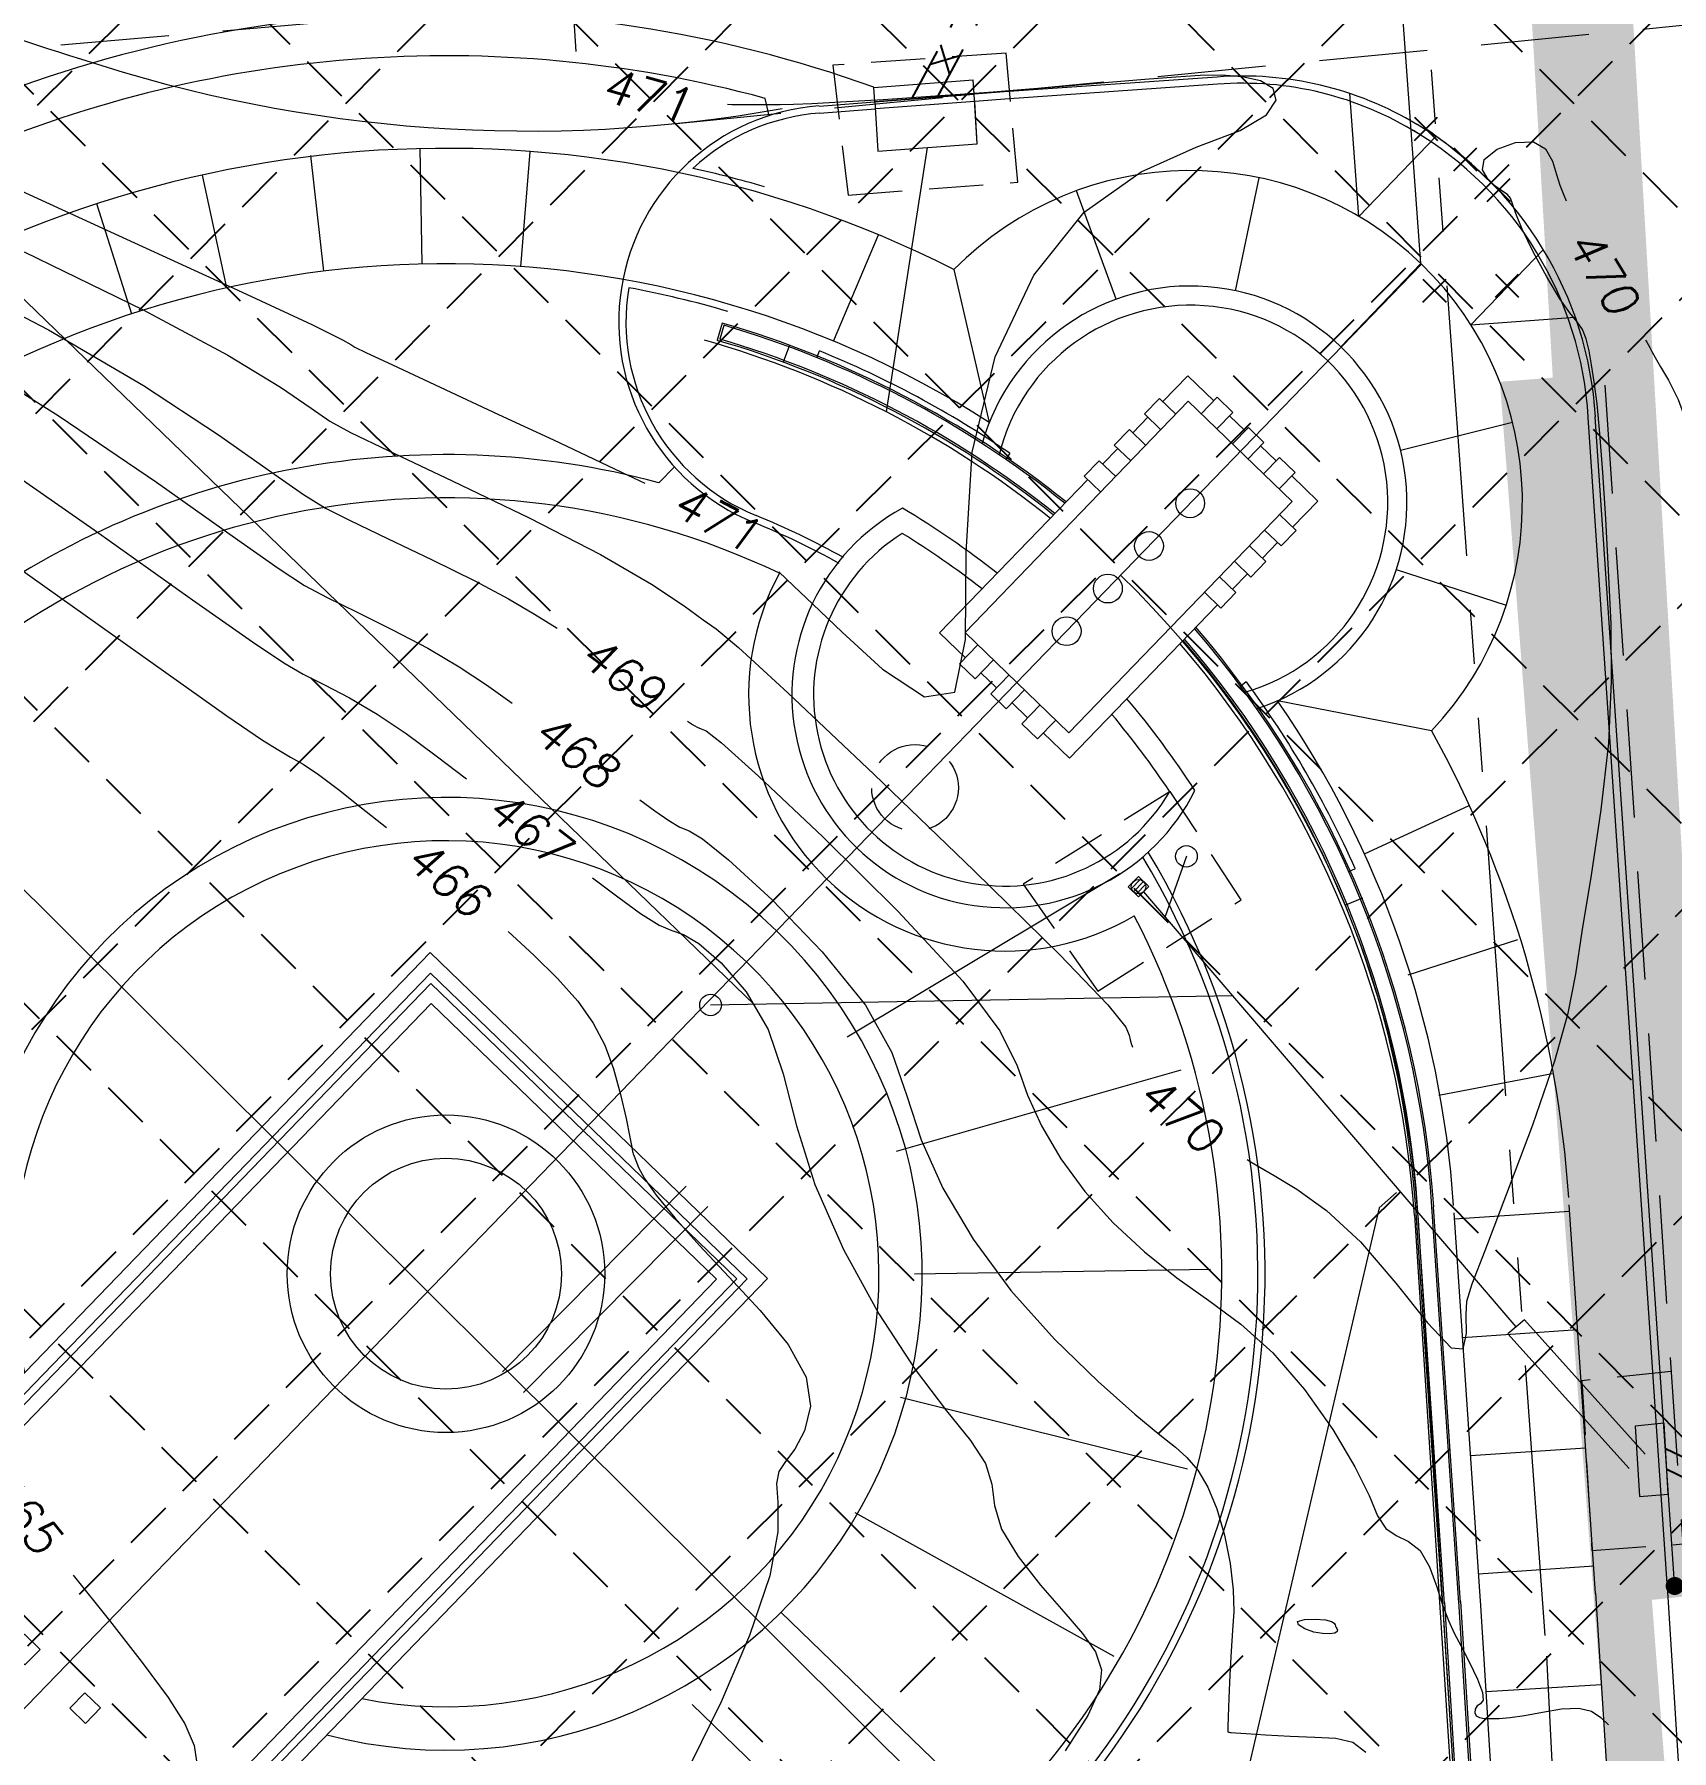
# Model space of a CAD drawing. Header units: inches. Extents: x 4334 to 5439, y 4649 to 5754.
# Drawn here: x 4981.2 to 5094.6, y 5161.8 to 5280.7 of the extents above; entities that cross this region are included whole.
import ezdxf
from ezdxf.enums import TextEntityAlignment as Align

# ---------------------------------------------------------------- set-up
doc = ezdxf.new("R2010")
doc.units = ezdxf.units.IN
doc.header["$LTSCALE"] = 30
doc.header["$MEASUREMENT"] = 0
for name, pattern in [('DIVIDE2', [0.625, 0.25, -0.125, 0, -0.125, 0, -0.125]), ('HIDDEN', [0.375, 0.25, -0.125]), ('HIDDEN2', [0.1875, 0.125, -0.0625]), ('PHANTOM2', [1.25, 0.625, -0.125, 0.125, -0.125, 0.125, -0.125])]:
    doc.linetypes.add(name, pattern=pattern)
for name, color, linetype in [('0s-curb', 7, 'Continuous'), ('0S-foun', 1, 'Continuous'), ('0S-jnts', 7, 'Continuous'), ('0s-paving', 1, 'Continuous'), ('0s-paving detail', 1, 'Continuous'), ('0S-sculpture', 7, 'HIDDEN2'), ('0s-utility', 40, 'Continuous'), ('0S-wall', 1, 'Continuous'), ('0s-wall cap', 1, 'Continuous'), ('BNDY RWC', 4, 'PHANTOM2'), ('CONC', 8, 'Continuous'), ('CURB', 6, 'Continuous'), ('CURB_FACE', 7, 'Continuous'), ('DA LINE', 211, 'DIVIDE2'), ('EC', 15, 'Continuous'), ('GRID', 254, 'HIDDEN'), ('p-conc', 161, 'Continuous'), ('PC', 15, 'Continuous'), ('PMAIN_EXST_DEMO', 7, 'Continuous'), ('PRJ LIMITS', 231, 'Continuous'), ('SAWCUT', 3, 'HIDDEN'), ('SILTFENCE', 23, 'HIDDEN'), ('street', 7, 'Continuous'), ('SW_AREA_DRAINS', 7, 'Continuous'), ('SW_INLET', 30, 'Continuous'), ('SW_INLET_EXST', 7, 'Continuous'), ('SW_PERF_DRAIN', 183, 'Continuous'), ('SW_PIPE', 30, 'Continuous'), ('SW_PIPE_EXIST', 7, 'HIDDEN2'), ('SW_PIPE_HDPE', 6, 'Continuous'), ('SW_PIPE_HDPE_18', 1, 'Continuous')]:
    doc.layers.add(name, color=color, linetype=linetype)
doc.layers.add('0s-parking stripe', color=12, linetype='Continuous', plot=False)
doc.styles.add('C80', font='SIMPLEX.shx', dxfattribs={"height": 0.04})

# ---------------------------------------------------------------- blocks, each defined once
blk = doc.blocks.new('194')
at = {"color": 0, "linetype": 'ByBlock'}
for p, q in [((-0.00294, -0.00294), (0.00294, 0.00294)), ((-0.00294, 0.00294), (0.00294, -0.00294))]:
    blk.add_line(p, q, dxfattribs=at)
blk.add_point((0, 0), dxfattribs=at)
blk = doc.blocks.new('_Dot')
at = {"color": 0, "linetype": 'ByBlock', "lineweight": -2}
blk.add_line((-0.5, 0), (-1, 0), dxfattribs=at)
at = {"color": 0, "linetype": 'ByBlock', "const_width": 0.5}
blk.add_lwpolyline([(-0.25, 0, 1), (0.25, 0, 1)], format="xyb", close=True, dxfattribs=at)

msp = doc.modelspace()

# ---------------------------------------------------------------- linework, layer by layer
at = {"layer": '0s-curb', "color": 7, "lineweight": 0}
for p, q in [((5035.55, 5275.69), (5039.42, 5275.99)), ((5035.58, 5275.19), (5039.46, 5275.49))]:
    msp.add_line(p, q, dxfattribs=at)
for centre, radius, start, end in [((5036.67, 5260.74), 15, 94.312, 247.7543), ((5036.67, 5260.74), 14.5, 94.312, 132.8477), ((5009.7, 5194.79), 78.47, 73.6694, 77.4029), ((5036.67, 5260.74), 14.5, 170.6521, 247.7543), ((5009.7, 5194.79), 69.47, 73.6694, 79.494), ((5009.7, 5194.79), 56.75, 60.9749, 67.7543), ((5009.7, 5194.79), 56.25, 61.0416, 67.7543), ((5009.7, 5194.79), 56.25, 316.0097, 30.883), ((5009.7, 5194.79), 56.75, 316.0097, 30.9763)]:
    msp.add_arc(centre, radius, start, end, dxfattribs=at)
at = {"layer": '0S-foun', "color": 7, "lineweight": 0}
for centre in [(5061.26, 5248.17), (5058.41, 5245.21), (5055.56, 5242.26), (5052.7, 5239.31)]:
    msp.add_circle(centre, 1, dxfattribs=at)
at = {"layer": '0S-jnts', "color": 7, "lineweight": 0}
for p, q in [((5008.05, 5264.76), (5007.92, 5272.76)), ((5014.88, 5264.54), (5015.53, 5272.51)), ((5001.24, 5264.24), (5000.33, 5272.27)), ((4994.51, 5263.09), (4992.84, 5270.91)), ((5064.39, 5262.89), (5066.05, 5270.72)), ((4987.93, 5261.28), (4985.52, 5268.91)), ((5056.14, 5262.31), (5053.39, 5269.82)), ((5036.56, 5259.39), (5039.66, 5266.77)), ((5044.89, 5264.36), (5047.34, 5253.77)), ((5077.25, 5264.77), (5071.7, 5259.01)), ((5075.83, 5251.84), (5083.6, 5253.78)), ((5075.54, 5243.57), (5083.15, 5241.1)), ((5077.99, 5232.41), (5067.32, 5234.49)), ((5073.33, 5223.88), (5080.59, 5227.24)), ((5076.36, 5215.5), (5083.97, 5217.94)), ((5078.49, 5207.16), (5086.34, 5208.66)), ((5087.55, 5199.11), (5079.57, 5198.57)), ((5080.13, 5190.38), (5088.11, 5190.93)), ((5080.68, 5182.2), (5088.66, 5182.74)), ((5081.24, 5174.01), (5089.22, 5174.55)), ((5081.76, 5165.84), (5089.74, 5166.34))]:
    msp.add_line(p, q, dxfattribs=at)
at = {"layer": '0s-parking stripe', "color": 7, "lineweight": 0}
for p, q in [((5056.39, 5222.49), (5037.49, 5211.18)), ((5040.91, 5203.29), (5060.63, 5208.91)), ((5042.16, 5194.79), (5062.67, 5195.12)), ((5041.18, 5186.25), (5061.08, 5181.27)), ((5038.03, 5178.25), (5055.96, 5168.3)), ((5032.91, 5171.34), (5047.67, 5157.09)), ((5026.75, 5164.95), (5041.51, 5150.71))]:
    msp.add_line(p, q, dxfattribs=at)
at = {"layer": '0s-paving', "color": 7, "lineweight": 0}
for p, q in [((5039.34, 5276.98), (5046.22, 5277.5)), ((5046.3, 5276.5), (5046.22, 5277.5)), ((5039.42, 5275.99), (5039.34, 5276.98)), ((5072.94, 5268.04), (5072.32, 5276.56)), ((5072.94, 5268.04), (5078.3, 5273.59)), ((5085.73, 5265.74), (5080.7, 5260.53)), ((5080.7, 5260.53), (5087.94, 5261.06)), ((5081.37, 5172.1), (5079.54, 5199.02)), ((5089.35, 5172.64), (5087.52, 5199.56)), ((5089.35, 5172.67), (5094, 5098.28)), ((5081.36, 5172.17), (5086.01, 5097.78))]:
    msp.add_line(p, q, dxfattribs=at)
for centre, radius, start, end in [((5009.7, 5194.79), 77.97, 63.1662, 125.6288), ((5061.28, 5248.22), 23, 316.5939, 135.4256), ((5009.7, 5194.79), 69.97, 57.4521, 125.6907), ((5009.7, 5194.79), 69.97, 3.8801, 34.5673), ((5009.7, 5194.79), 77.97, 3.8801, 28.8532)]:
    msp.add_arc(centre, radius, start, end, dxfattribs=at)
at = {"layer": '0s-paving detail', "color": 7, "lineweight": 0}
for p, q in [((5032.1, 5275.02), (5031.81, 5276.22)), ((5025.53, 5250.7), (5024.45, 5249.59)), ((5008.61, 5217.04), (4972.14, 5179.27)), ((5008.61, 5217.04), (5031.98, 5194.47)), ((5008.64, 5215.62), (4972.86, 5178.58)), ((5008.64, 5215.62), (5030.57, 5194.45)), ((5008.65, 5214.91), (4973.22, 5178.23)), ((5008.65, 5214.91), (5029.86, 5194.44)), ((5008.67, 5213.51), (4964.04, 5167.29)), ((5008.67, 5213.51), (5028.45, 5194.41)), ((4983.82, 5148.19), (5028.45, 5194.41)), ((4994.44, 5157.74), (5029.86, 5194.44)), ((4994.8, 5157.4), (5030.57, 5194.45)), ((4995.52, 5156.7), (5031.98, 5194.47))]:
    msp.add_line(p, q, dxfattribs=at)
for centre, radius in [((5057.68, 5221.61), 0.5), ((5009.7, 5194.79), 11), ((5009.7, 5194.79), 8)]:
    msp.add_circle(centre, radius, dxfattribs=at)
for centre, radius, start, end in [((5009.7, 5194.79), 87.38, 70.1689, 114.6963), ((5009.7, 5194.79), 84.38, 74.8099, 114.0321), ((5009.7, 5194.79), 56.75, 74.9327, 126.1112), ((5009.7, 5194.79), 53.75, 64.5508, 136.241), ((5048.42, 5234.9), 17.75, 151.6635, 300.3559), ((5009.7, 5194.79), 33, 255.5101, 196.5139), ((5009.7, 5194.79), 30, 258.8073, 193.2187), ((5009.7, 5194.79), 53.75, 316.0097, 27.4689)]:
    msp.add_arc(centre, radius, start, end, dxfattribs=at)
at = {"layer": '0S-sculpture', "color": 7, "lineweight": 0}
msp.add_circle((5042.2, 5228.46), 3, dxfattribs=at)
at = {"layer": '0s-utility', "color": 7, "lineweight": 0}
msp.add_lwpolyline([(5039.42, 5275.99), (5039.62, 5272.56), (5046.5, 5273.08), (5046.34, 5276.01)], dxfattribs=at)
at = {"layer": '0S-wall', "color": 7, "lineweight": 0}
for p, q in [((5028.95, 5260.49), (5028.67, 5259.53)), ((5033.49, 5259.12), (5033.06, 5257.95)), ((5035.39, 5258.25), (5035.57, 5258.72)), ((5059.37, 5255.21), (5061.1, 5257)), ((5061.1, 5257), (5062.9, 5255.27)), ((5045.67, 5239.22), (5061.13, 5255.24)), ((5059.13, 5255.43), (5058.09, 5254.36)), ((5060.27, 5254.34), (5059.13, 5255.43)), ((5061.13, 5255.24), (5068.33, 5248.29)), ((5062.03, 5254.37), (5063.13, 5255.51)), ((5063.11, 5253.33), (5064.21, 5254.46)), ((5063.13, 5255.51), (5064.21, 5254.46)), ((5057.05, 5253.28), (5056, 5252.2)), ((5058.18, 5252.18), (5057.05, 5253.28)), ((5057.28, 5253.05), (5058.33, 5254.13)), ((5058.33, 5254.13), (5057.28, 5253.05)), ((5059.22, 5253.26), (5058.09, 5254.36)), ((5063.98, 5254.23), (5065.06, 5253.18)), ((5064.19, 5252.28), (5065.29, 5253.42)), ((5065.29, 5253.42), (5066.37, 5252.38)), ((5057.14, 5251.1), (5056, 5252.2)), ((5065.27, 5251.24), (5066.37, 5252.38)), ((5066.14, 5252.14), (5067.22, 5251.1)), ((5048.76, 5251.63), (5048.48, 5251.22)), ((5054.96, 5251.12), (5053.92, 5250.04)), ((5056.1, 5250.02), (5054.96, 5251.12)), ((5055.2, 5250.89), (5056.24, 5251.97)), ((5056.24, 5251.97), (5055.2, 5250.89)), ((5066.35, 5250.2), (5067.45, 5251.34)), ((5067.45, 5251.34), (5068.53, 5250.3)), ((5043.9, 5239.19), (5054.16, 5249.81)), ((5055.06, 5248.94), (5053.92, 5250.04)), ((5067.43, 5249.16), (5068.53, 5250.3)), ((5068.3, 5250.06), (5070.1, 5248.32)), ((5052.86, 5232.27), (5068.33, 5248.29)), ((5067.46, 5247.39), (5068.6, 5246.29)), ((5068.36, 5246.52), (5070.1, 5248.32)), ((5066.42, 5246.31), (5067.56, 5245.22)), ((5067.56, 5245.22), (5068.6, 5246.29)), ((5065.38, 5245.23), (5066.51, 5244.14)), ((5066.28, 5244.37), (5067.32, 5245.44)), ((5066.28, 5244.37), (5067.32, 5245.44)), ((5064.34, 5244.15), (5065.47, 5243.06)), ((5065.47, 5243.06), (5066.51, 5244.14)), ((5063.29, 5243.08), (5064.43, 5241.98)), ((5064.19, 5242.21), (5065.23, 5243.29)), ((5064.19, 5242.21), (5065.23, 5243.29)), ((5062.25, 5242), (5063.39, 5240.9)), ((5063.39, 5240.9), (5064.43, 5241.98)), ((5052.9, 5230.5), (5063.15, 5241.13)), ((5045.69, 5237.46), (5043.9, 5239.19)), ((5052.86, 5232.27), (5045.67, 5239.22)), ((5046.55, 5238.36), (5045.28, 5237.05)), ((5045.28, 5237.05), (5046.36, 5236.01)), ((5047.63, 5237.32), (5046.36, 5236.01)), ((5046.76, 5236.42), (5047.84, 5235.38)), ((5048.71, 5236.28), (5047.44, 5234.96)), ((5065.15, 5235.79), (5064.76, 5235.5)), ((5047.44, 5234.96), (5048.52, 5233.92)), ((5049.79, 5235.24), (5048.52, 5233.92)), ((5048.92, 5234.34), (5050, 5233.3)), ((5050.87, 5234.2), (5049.6, 5232.88)), ((5051.95, 5233.15), (5050.68, 5231.84)), ((5049.6, 5232.88), (5050.68, 5231.84)), ((5052.9, 5230.5), (5051.08, 5232.26)), ((5072.25, 5222.67), (5072.71, 5222.87)), ((5073.19, 5220.8), (5072.03, 5220.33)), ((5078.87, 5171.93), (5077.01, 5199.35)), ((5079.87, 5172), (5078.01, 5199.42)), ((5078.87, 5172.02), (5084.79, 5077.27)), ((5079.86, 5172.08), (5085.82, 5076.89))]:
    msp.add_line(p, q, dxfattribs=at)
for points in [[(4979.45, 5168.74), (4980.5, 5169.82), (4981.58, 5168.77), (4980.53, 5167.7)], [(4983.65, 5164.69), (4984.69, 5165.76), (4985.77, 5164.72), (4984.73, 5163.64)]]:
    msp.add_lwpolyline(points, close=True, dxfattribs=at)
for centre, radius, start, end in [((5061.28, 5248.22), 15, 287.8243, 164.1951), ((5061.28, 5248.22), 13.67, 286.0428, 165.9766), ((5009.7, 5194.79), 68.47, 51.2291, 73.6694), ((5009.7, 5194.79), 67.47, 51.3067, 73.6694), ((5009.7, 5194.79), 68.97, 55.5044, 67.966), ((5048.42, 5234.9), 14.75, 118.7674, 333.252), ((5009.7, 5194.79), 61.75, 51.7987, 59.1969), ((5048.42, 5234.9), 13.25, 122.4459, 329.5736), ((5009.7, 5194.79), 60.25, 51.9433, 58.3539), ((5009.7, 5194.79), 68.47, 3.8801, 40.754), ((5009.7, 5194.79), 67.47, 3.8801, 40.6759), ((5009.7, 5194.79), 68.97, 24.0202, 36.4797), ((5009.7, 5194.79), 61.75, 32.8226, 40.1805), ((5009.7, 5194.79), 60.25, 33.6655, 40.0349)]:
    msp.add_arc(centre, radius, start, end, dxfattribs=at)
at = {"layer": '0s-wall cap', "color": 7, "lineweight": 0}
for p, q in [((5028.84, 5260.65), (5028.49, 5259.46)), ((5078.75, 5171.93), (5076.89, 5199.35)), ((5079.99, 5172.01), (5078.13, 5199.43)), ((5078.74, 5172.01), (5084.66, 5077.32)), ((5079.99, 5172.09), (5085.94, 5076.84))]:
    msp.add_line(p, q, dxfattribs=at)
for radius, start, end in [(68.59, 51.2196, 73.7936), (67.34, 51.3166, 73.7959), (68.59, 3.8801, 40.7637), (67.34, 3.8801, 40.666)]:
    msp.add_arc((5009.7, 5194.79), radius, start, end, dxfattribs=at)
at = {"layer": 'BNDY RWC', "color": 7, "lineweight": 0}
for p, q in [((5076.32, 5300.63), (5085.94, 5168.29)), ((5085.94, 5168.29), (5089.24, 5104.04))]:
    msp.add_line(p, q, dxfattribs=at)
at = {"layer": 'CONC', "color": 7, "lineweight": 0}
msp.add_arc((5055.07, 5242.25), 39.02, 45.0474, 54.7377, dxfattribs=at)
at = {"layer": 'CURB', "color": 7, "lineweight": 0}
for p, q in [((5094.34, 5172.98), (5088.83, 5254.12)), ((5098.99, 5098.6), (5094.33, 5173.13))]:
    msp.add_line(p, q, dxfattribs=at)
for points in [[(5076.97, 5274.41, 0.155795), (5063.12, 5277.7), (5048.38, 5276.67), (5046.3, 5276.5), (5039.42, 5275.99)], [(5077.01, 5273.8, 0.159708), (5063.15, 5277.2), (5048.42, 5276.17), (5046.34, 5276.01), (5039.46, 5275.49)]]:
    msp.add_lwpolyline(points, format="xyb", dxfattribs=at)
msp.add_arc((5064.12, 5252.67), 24.76, 3.3887, 59.4044, dxfattribs=at)
at = {"layer": 'CURB_FACE', "color": 7, "lineweight": 0}
msp.add_line((5094.84, 5173.02), (5089.33, 5254.15), dxfattribs=at)
msp.add_arc((5064.12, 5252.67), 25.26, 3.3887, 59.4044, dxfattribs=at)
at = {"layer": 'DA LINE', "color": 7, "linetype": 'Continuous', "lineweight": 0}
for p, q in [((5077.25, 5264.77), (5074.64, 5300.5)), ((5077.29, 5264.73), (4973.76, 5157.73)), ((5084.79, 5077.27), (5077.05, 5198.85))]:
    msp.add_line(p, q, dxfattribs=at)
msp.add_arc((5009.18, 5194.25), 68.02, 3.8801, 45.9981, dxfattribs=at)
at = {"layer": 'EC', "color": 43, "lineweight": 0, "flags": 128}
for points in [[(5018.71, 5279.46), (5018.14, 5288.4)], [(4928.63, 5283.09), (4932.73, 5280.02), (4938.33, 5276.06), (4944.81, 5271.72), (4951.2, 5267.71), (4956.87, 5264.48), (4962.49, 5261.37), (4969.04, 5257.42), (4977.07, 5252.09), (4985.33, 5246.33), (4992.15, 5241.49), (4996.29, 5238.56), (4998.46, 5237.11), (4999.8, 5236.34), (5001.28, 5235.59), (5003.02, 5234.68), (5004.93, 5233.56), (5006.94, 5232.21), (5009.02, 5230.68), (5011.12, 5229.07)], [(4943.05, 5282.16), (4947.7, 5278.72), (4952.85, 5275.36), (4959.02, 5271.87), (4966.45, 5268.12), (4974.47, 5264.17), (4982.17, 5260.18), (4988.74, 5256.32), (4993.94, 5252.91), (4997.62, 5250.33), (4999.84, 5248.77), (5001.35, 5247.84), (5003.06, 5246.97), (5005.65, 5245.73), (5008.74, 5244.25), (5011.7, 5242.79), (5014.03, 5241.55), (5015.84, 5240.49), (5017.4, 5239.52)], [(4923.69, 5281.73), (4927.57, 5278.94), (4933.65, 5274.74), (4940.78, 5269.9), (4947.29, 5265.63), (4952.08, 5262.66), (4956.49, 5259.96), (4962.48, 5256.04), (4971.23, 5249.97), (4981.03, 5243.03), (4989.41, 5237.07), (4994.51, 5233.45), (4996.99, 5231.75), (4998.11, 5231.06), (4998.93, 5230.59), (4999.8, 5230.09), (5000.87, 5229.38), (5002.25, 5228.35), (5003.85, 5227.08), (5005.57, 5225.7)], [(4937.89, 5281.09), (4943.01, 5277.39), (4948.83, 5273.54), (4955.11, 5269.79), (4961.66, 5266.3), (4968.48, 5262.77), (4975.6, 5258.8), (4982.91, 5254.2), (4989.64, 5249.62), (4994.88, 5245.91), (4998.07, 5243.67), (4999.91, 5242.47), (5001.47, 5241.64), (5003.54, 5240.63), (5006, 5239.41), (5008.45, 5238.12), (5010.61, 5236.84), (5012.51, 5235.58), (5014.28, 5234.33)], [(4957.06, 5281.37), (4960.9, 5278.99), (4966.84, 5276.03), (4976.03, 5271.75), (4986.46, 5266.98), (4995.29, 5262.94), (5000.41, 5260.55), (5002.54, 5259.5), (5003.1, 5259.17), (5003.38, 5258.99), (5004.14, 5258.62), (5006, 5257.75), (5009.3, 5256.21), (5013.34, 5254.33), (5017.14, 5252.56), (5019.93, 5251.25), (5021.91, 5250.31), (5023.48, 5249.57)], [(5032.77, 5243.42), (5033.78, 5242.46), (5035.12, 5241.17), (5037.14, 5239.25), (5039.95, 5236.68), (5042.85, 5234.76), (5044.96, 5235.08), (5045.69, 5238.73), (5045.74, 5244.77), (5046.16, 5251.72), (5047.74, 5258.32), (5050.43, 5263.98), (5053.92, 5268.33), (5057.86, 5271.14), (5061.67, 5272.84), (5064.73, 5273.99), (5066.55, 5275.08), (5067.22, 5276.09), (5067.01, 5276.91), (5066.14, 5277.44), (5064.87, 5277.72), (5063.42, 5277.82), (5061.95, 5277.8), (5060.27, 5277.7), (5058.11, 5277.52), (5055.35, 5277.29), (5052.48, 5277.05), (5050.14, 5276.86), (5048.72, 5276.74), (5047.62, 5276.65), (5045.99, 5276.54), (5043.26, 5276.35), (5040, 5276.13), (5037.04, 5275.95), (5035.04, 5275.84), (5033.78, 5275.8), (5032.86, 5275.78), (5031.97, 5275.78), (5031.11, 5275.78), (5030.38, 5275.78), (5029.86, 5275.78), (5029.5, 5275.78), (5029.21, 5275.79)], [(5065.21, 5202.71), (5065.54, 5202.5), (5066.09, 5202.17), (5067.08, 5201.6), (5068.66, 5200.65), (5070.71, 5199.17), (5073.06, 5197), (5075.5, 5194.15), (5077.71, 5191.39), (5079.35, 5189.66), (5080.17, 5189.6), (5080.4, 5190.65), (5080.38, 5191.94), (5080.43, 5192.9), (5080.8, 5194.1), (5081.69, 5196.41), (5083.21, 5200.35), (5084.99, 5205.11), (5086.52, 5209.55), (5087.45, 5212.84), (5087.97, 5215.54), (5088.43, 5218.51), (5089.06, 5222.41), (5089.74, 5226.92), (5090.26, 5231.54), (5090.46, 5235.83), (5090.42, 5239.8), (5090.25, 5243.53), (5090.05, 5247.08), (5089.86, 5250.3), (5089.65, 5253), (5089.45, 5255.06), (5089.26, 5256.58), (5089.07, 5257.75), (5088.9, 5258.74), (5088.7, 5259.56), (5088.44, 5260.21), (5088.08, 5260.74), (5087.56, 5261.36), (5086.86, 5262.34), (5085.96, 5263.85), (5085.02, 5265.59), (5084.26, 5267.16), (5083.82, 5268.25), (5083.6, 5268.92), (5083.46, 5269.31), (5083.25, 5269.55), (5082.93, 5269.77), (5082.47, 5270.1), (5081.9, 5270.61), (5081.51, 5271.26), (5081.64, 5271.99), (5082.52, 5272.69), (5083.81, 5273.17), (5085.05, 5273.22), (5085.88, 5272.72), (5086.36, 5271.86), (5086.65, 5270.94), (5086.88, 5270.2), (5087.1, 5269.62), (5087.3, 5269.11)], [(4980.47, 5265.58), (4988.73, 5261.56), (4994.58, 5258.44), (4998.24, 5256.21), (5000.36, 5254.75), (5001.66, 5253.86), (5003.09, 5253.07), (5005.7, 5251.82), (5010.12, 5249.73), (5015.46, 5247.16), (5020.41, 5244.63), (5023.95, 5242.57), (5026.2, 5241.06), (5027.51, 5240.09), (5028.41, 5239.46), (5029.96, 5238.17), (5033.39, 5235.03), (5039.34, 5229.4), (5046.3, 5222.7), (5052.22, 5216.88), (5055.55, 5213.42), (5056.81, 5211.87), (5057.04, 5211.32), (5057.1, 5211), (5057.18, 5210.74), (5057.27, 5210.5)], [(5092.81, 5259.47), (5092.89, 5259.33), (5092.99, 5259.16), (5093.1, 5258.95), (5093.24, 5258.68), (5093.47, 5258.26), (5093.85, 5257.63), (5094.4, 5256.69), (5095.07, 5255.35), (5095.77, 5253.47), (5096.48, 5250.94), (5097.32, 5247.63), (5098.48, 5243.4), (5100.05, 5238.3), (5101.17, 5234.77)], [(5026.43, 5233.08), (5026.78, 5232.85), (5027.1, 5232.66), (5027.38, 5232.54), (5027.73, 5232.4), (5028.8, 5231.57), (5031.36, 5229.27), (5035.82, 5225.05), (5041.04, 5219.88), (5045.5, 5215.07), (5048.08, 5211.62), (5049.28, 5209.19), (5049.99, 5207.17), (5050.95, 5205.03), (5052.29, 5202.76), (5053.97, 5200.48), (5055.93, 5198.31), (5058.09, 5196.3), (5060.33, 5194.51), (5062.55, 5192.93), (5064.76, 5191.31), (5066.98, 5189.32), (5069.17, 5186.77), (5071.15, 5183.99), (5072.68, 5181.42), (5073.65, 5179.43), (5074.25, 5178.03), (5074.81, 5177.14), (5075.54, 5176.65), (5076.39, 5176.25), (5077.19, 5175.61), (5077.84, 5174.49), (5078.35, 5173.1), (5078.77, 5171.79), (5079.15, 5170.76), (5079.56, 5169.9), (5080.04, 5168.98), (5080.62, 5167.86), (5081.17, 5166.7), (5081.52, 5165.77), (5081.55, 5165.24), (5081.37, 5165), (5081.15, 5164.85), (5081.01, 5164.63), (5080.99, 5164.38), (5081.08, 5164.17), (5081.3, 5164.04), (5081.63, 5163.98), (5082.08, 5163.97), (5082.66, 5163.98), (5083.42, 5164.04), (5084.42, 5164.19), (5085.67, 5164.43), (5086.99, 5164.65), (5088.18, 5164.7), (5089.07, 5164.49), (5089.72, 5164.06), (5090.25, 5163.54)], [(5023.13, 5227.63), (5024.17, 5226.86), (5025.13, 5226.19), (5025.91, 5225.74), (5026.54, 5225.48), (5027.47, 5224.93), (5029.28, 5223.47), (5032.29, 5220.69), (5035.77, 5217.1), (5038.76, 5213.4), (5040.58, 5210.12), (5041.63, 5207.12), (5042.62, 5204.07), (5044.13, 5200.72), (5046.22, 5197.18), (5048.84, 5193.63), (5051.86, 5190.26), (5054.88, 5187.32), (5057.42, 5185.06), (5059.15, 5183.64), (5060.25, 5182.77), (5061.04, 5182.06), (5061.78, 5181.18), (5062.48, 5180.01), (5063.11, 5178.51), (5063.64, 5176.68), (5064.03, 5174.72), (5064.25, 5172.9), (5064.28, 5171.4), (5064.2, 5170.07), (5064.09, 5168.65), (5064, 5167.01), (5063.94, 5165.38), (5063.9, 5164.09), (5063.88, 5163.37), (5063.86, 5163.1), (5063.88, 5163.05), (5063.91, 5163.04), (5063.97, 5163.03), (5064.02, 5163.02), (5064.09, 5163.02), (5064.39, 5162.99), (5065.13, 5162.94), (5066.48, 5162.85), (5068.18, 5162.76), (5069.9, 5162.68), (5071.36, 5162.61), (5072.52, 5162.35), (5073.42, 5161.64)], [(5019.86, 5222.23), (5021.6, 5220.9), (5023.18, 5219.75), (5024.46, 5218.95), (5025.36, 5218.58), (5026.16, 5218.3), (5027.21, 5217.67), (5028.76, 5216.34), (5030.5, 5214.32), (5032.03, 5211.72), (5033.07, 5208.63), (5033.98, 5205.05), (5035.25, 5200.97), (5037.25, 5196.48), (5039.7, 5192.02), (5042.2, 5188.16), (5044.37, 5185.3), (5046.04, 5183.24), (5047.09, 5181.65), (5047.51, 5180.21), (5047.71, 5178.74), (5048.19, 5177.1), (5049.34, 5175.2), (5050.9, 5173.21), (5052.5, 5171.38), (5053.81, 5169.88), (5054.71, 5168.59), (5055.12, 5167.36), (5054.98, 5165.97), (5054.18, 5164.19), (5052.59, 5161.74)], [(5014.01, 5218.5), (5015.78, 5216.86), (5017.43, 5215.25), (5018.83, 5213.68), (5019.91, 5212.16), (5020.7, 5210.62), (5021.31, 5208.98), (5021.8, 5207.22), (5022.18, 5205.55), (5022.43, 5204.26), (5022.57, 5203.55), (5022.62, 5203.27), (5022.65, 5203.19), (5022.68, 5203.11), (5022.75, 5202.94), (5022.86, 5202.64), (5023.05, 5202.15), (5023.46, 5201.38), (5024.26, 5200.24), (5025.55, 5198.67), (5027.27, 5196.75), (5029.3, 5194.57), (5031.47, 5192.24), (5033.4, 5189.88), (5034.66, 5187.63), (5034.95, 5185.61), (5034.55, 5183.91), (5033.86, 5182.63), (5033.22, 5181.78), (5032.77, 5181.1), (5032.6, 5180.27), (5032.7, 5178.97), (5032.7, 5176.92), (5032.14, 5173.86), (5030.74, 5169.72), (5028.77, 5165.14), (5026.7, 5160.96)], [(4983.88, 5173.92), (4986.38, 5170.78), (4988.65, 5167.87), (4990.46, 5165.43), (4991.62, 5163.6), (4992.25, 5162.1), (4992.49, 5160.56), (4992.48, 5158.7), (4992.33, 5156.64), (4992.1, 5154.55), (4991.86, 5152.54), (4991.56, 5150.35), (4991.15, 5147.61), (4990.58, 5144.1), (4989.87, 5140.13), (4989.04, 5136.16), (4988.08, 5132.55), (4986.78, 5129.27), (4984.88, 5126.21), (4982.29, 5123.31), (4979.53, 5120.78)]]:
    msp.add_lwpolyline(points, dxfattribs=at)
msp.add_lwpolyline([(5069.83, 5169.97), (5069.2, 5170.19), (5068.76, 5170.46), (5068.7, 5170.7), (5069.17, 5170.83), (5069.92, 5170.86), (5070.63, 5170.81), (5071.06, 5170.71), (5071.24, 5170.58), (5071.3, 5170.46), (5071.33, 5170.37), (5071.37, 5170.29), (5071.41, 5170.21), (5071.46, 5170.1), (5071.44, 5170), (5071.28, 5169.9), (5070.93, 5169.85), (5070.43, 5169.86), (5069.83, 5169.97)], close=True, dxfattribs=at)
at = {"layer": 'GRID', "color": 253, "linetype": 'HIDDEN', "ltscale": 0.45}
for p, q in [((4695.27, 5668.43), (5352.88, 5010.82)), ((4684.66, 5657.82), (5342.27, 5000.22)), ((4674.06, 5647.22), (5331.66, 4989.61)), ((4663.45, 5636.61), (5321.06, 4979)), ((4652.84, 5626.01), (5310.45, 4968.4)), ((4642.24, 5615.4), (5299.84, 4957.79)), ((4631.63, 5604.79), (5289.24, 4947.18)), ((4621.02, 5594.19), (5278.63, 4936.58)), ((4610.42, 5583.58), (5268.02, 4925.97)), ((4599.81, 5572.97), (5257.42, 4915.36)), ((4589.2, 5562.37), (5246.81, 4904.76)), ((5098.32, 5392.66), (4727.04, 5021.38)), ((5108.93, 5382.05), (4737.65, 5010.78)), ((5119.53, 5371.45), (4748.25, 5000.17)), ((5130.14, 5360.84), (4758.86, 4989.56)), ((5140.75, 5350.23), (4769.47, 4978.96)), ((5151.35, 5339.63), (4780.07, 4968.35)), ((5161.96, 5329.02), (4790.68, 4957.74)), ((5172.57, 5318.41), (4801.29, 4947.14)), ((5183.17, 5307.81), (4811.89, 4936.53)), ((5193.78, 5297.2), (4822.5, 4925.92)), ((5204.39, 5286.59), (4833.11, 4915.32))]:
    msp.add_line(p, q, dxfattribs=at)
at = {"layer": 'PMAIN_EXST_DEMO', "color": 7, "lineweight": 0}
for p, q in [((4744.58, 5456.13), (5083.56, 5118.78)), ((5026.35, 5200.86), (5013.62, 5188)), ((5027.84, 5199.46), (5015.08, 5186.56))]:
    msp.add_line(p, q, dxfattribs=at)
at = {"layer": 'PRJ LIMITS', "color": 1, "linetype": 'HIDDEN', "const_width": 7}
msp.add_lwpolyline([(4690.09, 5174.87), (4729.7, 5116.26), (4762.97, 5079.82), (4771.07, 5090.54), (4945.06, 4921.95), (5155.93, 4940.4), (5154.4, 4963.8), (5097.83, 4967.22), (5109.12, 4981.57), (5100.34, 5081.24), (5131.08, 5084.52), (5123.89, 5178.84), (5094.64, 5175.86), (5085.05, 5339.43), (5072.82, 5321.23), (5065.36, 5316.75), (5006.56, 5311.1), (4977.9, 5315.88), (4965.06, 5326.92), (4784.46, 5498.18), (4744.79, 5459.36), (4719.88, 5480.89), (4718, 5483.85), (4546.68, 5362.78)], dxfattribs=at)
at = {"layer": 'SAWCUT', "color": 7, "lineweight": 0}
for p, q in [((5124.99, 5292.22), (4981.82, 5279.81)), ((5025.43, 5274.46), (5125.57, 5284.24)), ((5039.42, 5275.99), (5039.34, 5276.98))]:
    msp.add_line(p, q, dxfattribs=at)
at = {"layer": 'SILTFENCE', "color": 7, "lineweight": 0, "ltscale": 0.5}
for p, q in [((5048.51, 5279.36), (5036.5, 5278.51)), ((5036.5, 5278.51), (5037.56, 5269.52)), ((5049.31, 5270.41), (5048.51, 5279.36)), ((5037.56, 5269.52), (5049.31, 5270.41)), ((5059.87, 5228.21), (5049.68, 5221.78)), ((5064.8, 5220.7), (5059.87, 5228.21)), ((5049.68, 5221.78), (5054.87, 5214.36))]:
    msp.add_line(p, q, dxfattribs=at)
at = {"layer": 'SILTFENCE', "color": 200, "lineweight": 0}
msp.add_line((5090, 5256.34), (5095.39, 5176.07), dxfattribs=at)
at = {"layer": 'SILTFENCE', "color": 3, "lineweight": 0, "ltscale": 0.5}
for p, q in [((5054.87, 5214.36), (5064.8, 5220.7)), ((5094.58, 5188.01), (5088.4, 5187.38)), ((5088.4, 5187.38), (5089.09, 5175.62)), ((5089.09, 5175.62), (5095.39, 5176.07))]:
    msp.add_line(p, q, dxfattribs=at)
at = {"layer": 'SILTFENCE', "color": 3, "lineweight": 0}
for p, q in [((5094.11, 5184.44), (5092.09, 5184.24)), ((5094.37, 5179.51), (5094.11, 5184.44)), ((5092.09, 5184.24), (5092.38, 5179.36)), ((5092.38, 5179.36), (5094.37, 5179.51))]:
    msp.add_line(p, q, dxfattribs=at)
at = {"layer": 'SILTFENCE', "color": 200, "linetype": 'Continuous', "const_width": 4}
msp.add_lwpolyline([(5084.71, 5256.74), (5105.72, 4984.79), (5104.35, 4979.91), (5102.26, 4976), (5100.1, 4973.03), (5097.78, 4970.64), (5095.25, 4968.31), (5091.39, 4967.13), (5005.71, 4954.08, -0.225991), (4916.54, 4982.09), (4587.06, 5304.64), (4596.78, 5314.5), (4567.65, 5342.16), (4596.93, 5390.66), (4667.82, 5415.99), (4711.36, 5459.98), (4730.39, 5442.52)], format="xyb", dxfattribs=at)
at = {"layer": 'street', "color": 7, "lineweight": 0}
msp.add_lwpolyline([(4697.83, 5539.75), (4759.1, 5480.92), (4810.68, 5431.1), (4941.17, 5305.09, 0.128472), (4984.38, 5278.97, 0.125052), (5033, 5275.52)], format="xyb", dxfattribs=at)
at = {"layer": 'SW_AREA_DRAINS', "color": 5, "lineweight": 0}
for p, q in [((5057.67, 5222.32), (5056.97, 5221.6)), ((5057.67, 5222.32), (5056.97, 5221.6)), ((5056.97, 5221.6), (5057.69, 5220.9)), ((5056.97, 5221.6), (5057.69, 5220.9)), ((5057.15, 5221.43), (5057.85, 5222.14)), ((5057.15, 5221.43), (5057.85, 5222.14)), ((5057.33, 5221.25), (5058.03, 5221.97)), ((5057.33, 5221.25), (5058.03, 5221.97)), ((5057.51, 5221.08), (5058.21, 5221.8)), ((5057.51, 5221.08), (5058.21, 5221.8)), ((5058.39, 5221.62), (5057.67, 5222.32)), ((5058.39, 5221.62), (5057.67, 5222.32)), ((5057.69, 5220.9), (5058.39, 5221.62)), ((5057.69, 5220.9), (5058.39, 5221.62))]:
    msp.add_line(p, q, dxfattribs=at)
at = {"layer": 'SW_INLET', "color": 5, "lineweight": 0}
msp.add_line((5061, 5223.71), (5059.52, 5219.53), dxfattribs=at)
msp.add_line((5061, 5223.71), (5059.52, 5219.53), dxfattribs=at)
at = {"layer": 'SW_INLET_EXST', "color": 5, "lineweight": 0}
for p, q in [((5039.42, 5275.99), (5046.3, 5276.5)), ((5039.42, 5275.99), (5039.62, 5272.56)), ((5046.5, 5273.08), (5046.3, 5276.5)), ((5039.62, 5272.56), (5046.5, 5273.08)), ((5094.11, 5184.44), (5092.09, 5184.24)), ((5094.37, 5179.51), (5094.11, 5184.44)), ((5092.09, 5184.24), (5092.38, 5179.36)), ((5092.38, 5179.36), (5094.37, 5179.51))]:
    msp.add_line(p, q, dxfattribs=at)
at = {"layer": 'SW_PERF_DRAIN', "color": 5, "lineweight": 0, "ltscale": 0.5}
msp.add_line((5076.8, 5198.84), (5081.08, 5132.6), dxfattribs=at)
msp.add_line((5076.8, 5198.84), (5081.08, 5132.6), dxfattribs=at)
for start, end in [(51.2633, 74.2227), (51.2633, 74.2227), (3.8801, 40.7197), (3.8801, 40.7197)]:
    msp.add_arc((5009.18, 5194.25), 67.77, start, end, dxfattribs=at)
at = {"layer": 'SW_PIPE', "color": 5, "lineweight": 0}
for p, q in [((5084.42, 5191.6), (5083.28, 5190.63)), ((5084.42, 5191.6), (5083.28, 5190.63)), ((5084.42, 5191.6), (5092.79, 5182.3)), ((5084.42, 5191.6), (5092.79, 5182.3)), ((5083.28, 5190.63), (5091.68, 5181.3)), ((5083.28, 5190.63), (5091.68, 5181.3))]:
    msp.add_line(p, q, dxfattribs=at)
at = {"layer": 'SW_PIPE_EXIST', "color": 5}
for p, q in [((5041.97, 5276.18), (5057.03, 5304.04)), ((5043.75, 5276.31), (5058.83, 5304.2)), ((5094.2, 5182.69), (5111.63, 5174.24)), ((5094.28, 5181.26), (5111.74, 5172.8))]:
    msp.add_line(p, q, dxfattribs=at)
at = {"layer": 'SW_PIPE_EXIST', "color": 5, "linetype": 'Continuous'}
for p, q in [((5044.6, 5277.88), (5043.99, 5279.92)), ((5043.28, 5278.6), (5045.31, 5279.2))]:
    msp.add_line(p, q, dxfattribs=at)
at = {"layer": 'SW_PIPE_HDPE', "color": 5, "lineweight": 0}
for p, q in [((5040.22, 5254.5), (5043.06, 5272.82)), ((5040.22, 5254.5), (5043.06, 5272.82)), ((4974.61, 5267.94), (5031.1, 5213.39)), ((4974.61, 5267.94), (5031.1, 5213.39)), ((5083.85, 5191.12), (5058.04, 5221.26)), ((5083.85, 5191.12), (5058.04, 5221.26)), ((5064.23, 5214.04), (5028.03, 5213.41)), ((5064.23, 5214.04), (5028.03, 5213.41)), ((5074.35, 5199.35), (5075.56, 5200.42)), ((5074.35, 5199.35), (5075.56, 5200.42)), ((5074.35, 5199.35), (5060.52, 5140.06)), ((5074.35, 5199.35), (5060.52, 5140.06))]:
    msp.add_line(p, q, dxfattribs=at)
at = {"layer": 'SW_PIPE_HDPE_18', "color": 5, "lineweight": 0}
for centre in [(5061, 5223.71), (5061, 5223.71), (5028.03, 5213.41), (5028.03, 5213.41)]:
    msp.add_circle(centre, 0.75, dxfattribs=at)

# ---------------------------------------------------------------- block references
at = {"layer": 'p-conc', "color": 7, "lineweight": 0, "xscale": 272.16, "yscale": 272.16, "zscale": 272.16}
for p in [(5077.6, 5274.11), (5080.33, 5271.99), (5082.64, 5269.87), (5083.21, 5263.24), (5078.19, 5262.89)]:
    msp.add_blockref('194', p, dxfattribs=at)
at = {"layer": 'PC', "color": 43, "lineweight": 0, "xscale": 1.25, "yscale": 1.25, "zscale": 1.25, "rotation": 184.4328824902392}
msp.add_blockref('_Dot', (5094.83, 5173.16), dxfattribs=at)
msp.add_blockref('_Dot', (5094.83, 5173.16), dxfattribs=at)

# ---------------------------------------------------------------- texts
at = {"layer": 'EC', "color": 43, "lineweight": 0, "style": 'C80', "oblique": 8}
for s, rotation, p in [('471', 344.4886, (5023.63, 5276.43)), ('470', 301.4303, (5089.88, 5264.18)), ('471', 331.7739, (5028.46, 5247.11)), ('469', 323.6345, (5021.97, 5236.38)), ('468', 322.4478, (5018.73, 5231.02)), ('467', 321.7158, (5015.49, 5225.65)), ('466', 319.6237, (5009.84, 5222.16)), ('470', 320.0816, (5060.59, 5205.83)), ('465', 308.9431, (4980.4, 5178.24))]:
    msp.add_text(s, height=2.4, rotation=rotation, dxfattribs=at).set_placement(p, align=Align.MIDDLE_CENTER)

doc.saveas('drawing.dxf')
